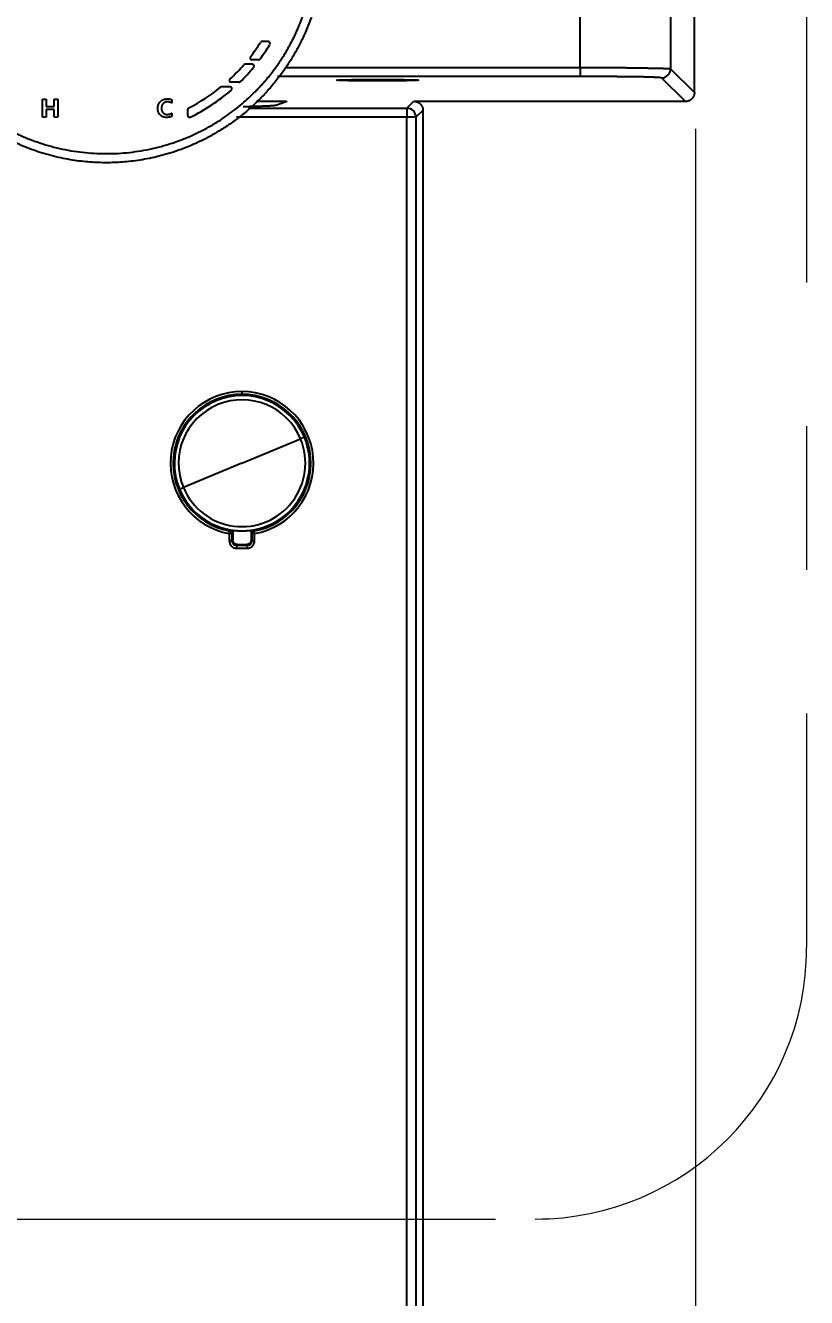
# Model space of a CAD drawing. Extents: x 4885 to 9138, y -729 to 2388.
# Drawn here: x 6339.5 to 6425.8, y 15.7 to 156.3 of the extents above; entities that cross this region are included whole.
import ezdxf

# ---------------------------------------------------------------- set-up
doc = ezdxf.new("R2010")
doc.units = 0
doc.header["$LTSCALE"] = 10
doc.header["$MEASUREMENT"] = 0
doc.header["$PDMODE"] = 3
doc.header["$PDSIZE"] = -10
doc.linetypes.add('CENTER2', pattern=[28.575, 19.05, -3.175, 3.175, -3.175])
doc.layers.get('0').update_dxf_attribs({"linetype": 'CONTINUOUS'})
doc.layers.get('DEFPOINTS').update_dxf_attribs({"linetype": 'CONTINUOUS'})
doc.layers.add('Cneter', color=1, linetype='CENTER2', lineweight=13)
doc.styles.add('Daelim Dimension', font='NanumGothic.ttf')
doc.dimstyles.new('DEFAULT', dxfattribs={"dimscale": 2, "dimtxt": 2, "dimasz": 2, "dimexe": 0, "dimexo": 2, "dimgap": 1, "dimtad": 1, "dimdec": 1, "dimzin": 9, "dimdsep": 46, "dimtxsty": 'Daelim Dimension', "dimcen": 0.5, "dimclrd": 252, "dimclre": 252, "dimclrt": 3, "dimadec": 1, "dimazin": 0, "dimtfac": 1, "dimtdec": 1, "dimtix": 1, "dimtmove": 0, "dimatfit": 3, "dimfxl": 1, "dimtolj": 1, "dimtzin": 1, "dimlwd": 9, "dimlwe": 9, "dimarcsym": 0})

# ---------------------------------------------------------------- blocks, each defined once
blk = doc.blocks.new('*D57')
at = {"color": 5, "lineweight": 9, "ltscale": 0.5, "transparency": 16777216}
for p, q in [((5963.54, 144.9), (5963.54, -301.55)), ((6413.54, 144.9), (6413.54, -301.55)), ((5971.54, -299.55), (6405.54, -299.55))]:
    blk.add_line(p, q, dxfattribs=at)
at = {"color": 5, "ltscale": 0.5, "transparency": 16777216}
for points in [[(5971.54, -298.21), (5971.54, -300.88), (5963.54, -299.55)], [(6405.54, -298.21), (6405.54, -300.88), (6413.54, -299.55)]]:
    blk.add_solid(points, dxfattribs=at)
at = {"layer": 'DEFPOINTS', "color": 0, "ltscale": 0.5, "transparency": 16777216}
for p in [(5963.54, 148.9), (6413.54, 148.9), (6413.54, -299.55)]:
    blk.add_point(p, dxfattribs=at)
at = {"color": 7, "ltscale": 0.5, "transparency": 16777216, "insert": (6188.54, -286.69), "char_height": 20, "attachment_point": 5, "style": 'Daelim Dimension'}
blk.add_mtext('\\A1;450', dxfattribs=at)

msp = doc.modelspace()

# ---------------------------------------------------------------- linework, layer by layer
at = {"color": 7, "linetype": 'Continuous', "lineweight": 25}
for p, q in [((6413.43, 148.9), (6413.43, 239.69)), ((6400.81, 151.67), (6400.81, 225.71)), ((6410.8, 225.86), (6410.8, 151.52)), ((6366.33, 154.53), (6365.63, 154.53)), ((6364.56, 152.03), (6363.77, 152.03)), ((6365.26, 152.53), (6364.51, 152.53)), ((6400.81, 150.67), (6367.36, 150.67)), ((6368.15, 151.67), (6400.81, 151.67)), ((6400.81, 151.67), (6400.81, 150.67)), ((6412.43, 147.9), (6409.8, 150.52)), ((6410.8, 151.52), (6413.43, 148.9)), ((6362.12, 149.53), (6361.18, 149.53)), ((6363.09, 150.03), (6362.22, 150.03)), ((6341.4, 146.17), (6341.4, 148.17)), ((6341.4, 148.17), (6341.79, 148.17)), ((6341.79, 148.17), (6341.79, 147.35)), ((6342.68, 147.35), (6342.68, 148.17)), ((6342.68, 148.17), (6343.07, 148.17)), ((6343.07, 148.17), (6343.07, 146.17)), ((6355.66, 148.12), (6355.66, 147.73)), ((6368.32, 147.9), (6365.05, 147.9)), ((6367.18, 147.51), (6368.43, 147.93)), ((6381.66, 147.16), (6382.43, 147.93)), ((6412.43, 147.9), (6382.5, 147.9)), ((6341.79, 147.35), (6342.68, 147.35)), ((6342.68, 147.02), (6341.79, 147.02)), ((6341.79, 147.02), (6341.79, 146.17)), ((6342.68, 146.17), (6342.68, 147.02)), ((6355.66, 146.62), (6355.66, 146.26)), ((6357.43, 146.36), (6357.43, 147.03)), ((6364.11, 147.16), (6381.66, 147.16)), ((6381.66, 147.16), (6381.66, 146.16)), ((6383.43, 146.93), (6382.66, 146.16)), ((6383.43, 146.93), (6383.43, -202.07)), ((6341.79, 146.17), (6341.4, 146.17)), ((6343.07, 146.17), (6342.68, 146.17)), ((6381.66, 146.16), (6362.84, 146.16)), ((6382.66, 146.16), (6381.66, 146.16)), ((6381.66, -160.59), (6381.66, 146.16)), ((6382.66, 146.16), (6382.66, -160.59)), ((6363.43, 115.84), (6363.43, 115.54)), ((6363.43, 115.53), (6363.43, 115.54)), ((6363.43, 107.93), (6369.9, 110.61)), ((6370.33, 110.79), (6369.9, 110.61)), ((6370.35, 110.8), (6370.33, 110.79)), ((6363.43, 107.93), (6356.95, 105.25)), ((6356.5, 105.06), (6356.52, 105.07)), ((6356.52, 105.07), (6356.95, 105.25)), ((6362.03, 100.14), (6362.08, 100.44)), ((6362.33, 100.14), (6362.03, 100.14)), ((6362.03, 100.14), (6362.03, 99.33)), ((6362.04, 100.56), (6362.04, 100.46)), ((6362.33, 99.33), (6362.33, 100.14)), ((6362.34, 100.16), (6362.34, 100.51)), ((6362.43, 100.5), (6362.43, 99.43)), ((6364.43, 100.5), (6364.43, 99.43)), ((6364.51, 100.51), (6364.51, 100.16)), ((6364.82, 100.14), (6364.52, 100.14)), ((6364.52, 100.14), (6364.52, 99.33)), ((6364.82, 100.14), (6364.77, 100.44)), ((6364.81, 100.46), (6364.81, 100.56)), ((6364.82, 99.33), (6364.82, 100.14)), ((6362.33, 99.33), (6362.03, 99.33)), ((6362.43, 99.43), (6362.33, 99.33)), ((6362.83, 98.83), (6362.93, 98.93)), ((6364.02, 98.83), (6362.83, 98.83)), ((6362.83, 98.83), (6362.83, 98.53)), ((6362.83, 98.53), (6364.02, 98.53)), ((6362.93, 98.93), (6363.93, 98.93)), ((6363.93, 98.93), (6364.02, 98.83)), ((6364.02, 98.83), (6364.02, 98.53)), ((6364.52, 99.33), (6364.43, 99.43)), ((6364.82, 99.33), (6364.52, 99.33))]:
    msp.add_line(p, q, dxfattribs=at)
for centre, radius, start, end in [((6348.43, 165.14), 20.12, 322.344, 327.8473), ((6348.43, 165.14), 21.12, 323.6011, 328.8742), ((6365.63, 154.33), 0.2, 89.985, 147.8473), ((6366.33, 154.33), 0.2, 328.8742, 89.985), ((6348.43, 165.14), 20.12, 312.7816, 319.0643), ((6363.77, 151.83), 0.2, 89.985, 139.0643), ((6364.51, 152.73), 0.2, 142.344, 180), ((6364.51, 152.73), 0.2, 180, 269.985), ((6364.56, 151.83), 0.2, 320.4742, 89.985), ((6365.26, 152.73), 0.2, 269.985, 323.6011), ((6348.43, 165.14), 21.12, 314.5283, 320.4742), ((6348.43, 165.14), 20.12, 296.9256, 308.9007), ((6348.43, 165.14), 21.12, 296.0938, 310.894), ((6361.18, 149.33), 0.2, 89.985, 128.9007), ((6362.22, 150.23), 0.2, 132.7816, 180), ((6362.22, 150.23), 0.2, 180, 269.985), ((6362.12, 149.33), 0.2, 310.894, 89.985), ((6363.09, 150.23), 0.2, 269.985, 314.5283), ((6357.63, 147.03), 0.2, 116.9256, 180), ((6357.63, 146.36), 0.2, 180, 296.0938), ((6363.43, 107.93), 7.91, 90, 259.8118), ((6363.43, 107.93), 7.61, 90, 259.8118), ((6363.43, 107.93), 7.6, 90, 259.5223), ((6363.43, 107.93), 7.5, 22.5, 202.5), ((6363.43, 107.93), 7.47, 22.5, 202.5), ((6363.43, 107.93), 7.91, 280.1882, 90), ((6363.43, 107.93), 7.61, 280.1882, 90), ((6363.43, 107.93), 7.6, 280.4777, 90), ((6363.43, 107.93), 7.01, 22.5, 202.5), ((6363.43, 107.93), 7.5, 202.5, 22.5), ((6363.43, 107.93), 7.47, 202.5, 22.5), ((6363.43, 107.93), 7.01, 202.5, 22.5)]:
    msp.add_arc(centre, radius, start, end, dxfattribs=at)
for centre, major_axis, ratio, start_param, end_param in [((6409.8, 151.52), (0.707, 0.707), 0.999695, 3.927143, 5.497635), ((6381.66, 146.16), (-0.707, 0.707), 0.999695, 3.927143, 5.497635), ((6362.03, 100.14), (0.192, -0.23), 0.999741, 0.874434, 2.267158), ((6364.82, 100.14), (0.192, 0.23), 0.999741, 0.874434, 2.267158)]:
    msp.add_ellipse(centre, major_axis=major_axis, ratio=ratio, start_param=start_param, end_param=end_param, dxfattribs=at)
for points, degree, knots in [([(6348.43, 141.14), (6347.85, 141.14), (6347.25, 141.16), (6346.01, 141.26), (6345.36, 141.33), (6344.02, 141.54), (6343.32, 141.68), (6341.9, 142.03), (6341.18, 142.25), (6340.07, 142.64), (6339.32, 142.93), (6338.19, 143.42), (6337.42, 143.81), (6336.66, 144.22), (6336.28, 144.44), (6335.52, 144.9), (6335.14, 145.15), (6334.39, 145.67), (6334.01, 145.95), (6333.27, 146.53), (6332.9, 146.83), (6332.35, 147.32), (6332.08, 147.56), (6331.77, 147.86), (6331.61, 148.01), (6331.54, 148.09), (6331.5, 148.13), (6331.48, 148.14), (6331.47, 148.16), (6331.46, 148.16), (6331.1, 148.52), (6330.77, 148.88), (6330.12, 149.61), (6329.81, 149.98), (6329.23, 150.73), (6328.95, 151.11), (6328.43, 151.86), (6328.18, 152.24), (6327.71, 153.01), (6327.5, 153.39), (6327.08, 154.15), (6326.7, 154.92), (6326.2, 156.05), (6325.92, 156.8), (6325.53, 157.91), (6325.31, 158.64), (6324.96, 160.06), (6324.82, 160.75), (6324.61, 162.09), (6324.54, 162.73), (6324.45, 163.98), (6324.43, 164.57), (6324.43, 165.14)], 3, [0, 0, 0, 0, 0.0625, 0.0625, 0.125, 0.125, 0.1875, 0.1875, 0.25, 0.25, 0.28125, 0.3125, 0.34375, 0.34375, 0.375, 0.375, 0.40625, 0.40625, 0.4375, 0.4375, 0.46875, 0.46875, 0.484375, 0.492188, 0.496094, 0.498047, 0.499023, 0.499512, 0.499512, 0.5, 0.5, 0.53125, 0.53125, 0.5625, 0.5625, 0.59375, 0.59375, 0.625, 0.625, 0.65625, 0.65625, 0.6875, 0.71875, 0.75, 0.75, 0.8125, 0.8125, 0.875, 0.875, 0.9375, 0.9375, 1, 1, 1, 1]), ([(6372.43, 165.14), (6372.43, 164.57), (6372.41, 163.98), (6372.31, 162.73), (6372.24, 162.09), (6372.03, 160.75), (6371.89, 160.06), (6371.54, 158.64), (6371.32, 157.91), (6370.93, 156.8), (6370.65, 156.06), (6370.15, 154.92), (6369.77, 154.16), (6369.36, 153.4), (6369.14, 153.01), (6368.67, 152.25), (6368.43, 151.87), (6367.9, 151.11), (6367.63, 150.74), (6367.04, 149.99), (6366.74, 149.62), (6366.25, 149.07), (6366.01, 148.8), (6365.71, 148.49), (6365.55, 148.33), (6365.48, 148.25), (6365.44, 148.22), (6365.42, 148.2), (6365.41, 148.19), (6365.05, 147.82), (6364.69, 147.49), (6363.96, 146.84), (6363.59, 146.53), (6362.85, 145.95), (6362.47, 145.68), (6361.72, 145.15), (6361.34, 144.91), (6360.57, 144.44), (6360.19, 144.22), (6359.43, 143.81), (6358.67, 143.43), (6357.54, 142.93), (6356.79, 142.64), (6355.68, 142.25), (6354.95, 142.03), (6353.53, 141.68), (6352.84, 141.54), (6351.49, 141.33), (6350.85, 141.26), (6349.6, 141.16), (6349, 141.14), (6348.43, 141.14)], 3, [0, 0, 0, 0, 0.0625, 0.0625, 0.125, 0.125, 0.1875, 0.1875, 0.25, 0.25, 0.28125, 0.3125, 0.34375, 0.34375, 0.375, 0.375, 0.40625, 0.40625, 0.4375, 0.4375, 0.46875, 0.46875, 0.484375, 0.492187, 0.496094, 0.498047, 0.499023, 0.499023, 0.5, 0.5, 0.53125, 0.53125, 0.5625, 0.5625, 0.59375, 0.59375, 0.625, 0.625, 0.65625, 0.65625, 0.6875, 0.71875, 0.75, 0.75, 0.8125, 0.8125, 0.875, 0.875, 0.9375, 0.9375, 1, 1, 1, 1]), ([(6369.75, 156.3), (6369.75, 156.3), (6369.76, 156.34), (6369.8, 156.43), (6369.85, 156.56), (6369.91, 156.69), (6369.96, 156.82), (6370.01, 156.95), (6370.06, 157.08), (6370.11, 157.21), (6370.16, 157.34), (6370.2, 157.47), (6370.25, 157.6), (6370.3, 157.74), (6370.34, 157.87), (6370.39, 158), (6370.43, 158.13), (6370.47, 158.26), (6370.51, 158.39), (6370.55, 158.53), (6370.59, 158.66), (6370.63, 158.79), (6370.67, 158.92), (6370.71, 159.06), (6370.75, 159.19), (6370.78, 159.32), (6370.82, 159.45), (6370.85, 159.59), (6370.88, 159.72), (6370.92, 159.85), (6370.95, 159.99), (6370.98, 160.12), (6371.01, 160.25), (6371.04, 160.39), (6371.07, 160.52), (6371.1, 160.65), (6371.12, 160.79), (6371.15, 160.92), (6371.17, 161.06), (6371.2, 161.19), (6371.22, 161.33), (6371.24, 161.46), (6371.27, 161.6), (6371.29, 161.73), (6371.31, 161.87), (6371.33, 162), (6371.35, 162.14), (6371.36, 162.27), (6371.38, 162.41), (6371.4, 162.54), (6371.41, 162.68), (6371.43, 162.81), (6371.44, 162.95), (6371.45, 163.09), (6371.46, 163.22), (6371.48, 163.36), (6371.49, 163.5), (6371.5, 163.63), (6371.5, 163.77), (6371.51, 163.91), (6371.52, 164.04), (6371.53, 164.18), (6371.53, 164.32), (6371.53, 164.45), (6371.54, 164.59), (6371.54, 164.73), (6371.54, 164.87), (6371.54, 165), (6371.55, 165.1), (6371.55, 165.14)], 3, [0, 0, 0, 0, 0.000096, 0.015617, 0.031115, 0.046591, 0.062044, 0.077476, 0.092887, 0.108278, 0.123649, 0.139, 0.154333, 0.169647, 0.184944, 0.200223, 0.215486, 0.230732, 0.245963, 0.261179, 0.276381, 0.291568, 0.306743, 0.321904, 0.337053, 0.352191, 0.367317, 0.382432, 0.397538, 0.412634, 0.427721, 0.4428, 0.457871, 0.472934, 0.487991, 0.503042, 0.518087, 0.533128, 0.548164, 0.563196, 0.578225, 0.593251, 0.608274, 0.623297, 0.638318, 0.653339, 0.66836, 0.683382, 0.698404, 0.713429, 0.728456, 0.743486, 0.75852, 0.773558, 0.7886, 0.803648, 0.818701, 0.833761, 0.848828, 0.863902, 0.878984, 0.894075, 0.909175, 0.924285, 0.939405, 0.954536, 0.969679, 0.984833, 1, 1, 1, 1]), ([(6367.76, 152.54), (6367.8, 152.6), (6367.93, 152.8), (6368.14, 153.15), (6368.4, 153.58), (6368.65, 154.01), (6368.88, 154.46), (6369.11, 154.91), (6369.33, 155.36), (6369.54, 155.83), (6369.68, 156.14), (6369.75, 156.3)], 3, [0, 0, 0, 0, 0.050909, 0.16832, 0.285977, 0.403936, 0.522254, 0.640985, 0.760185, 0.879907, 1, 1, 1, 1]), ([(6364.75, 148.85), (6364.75, 148.85), (6364.86, 148.97), (6365.1, 149.21), (6365.44, 149.57), (6365.78, 149.94), (6366.11, 150.32), (6366.42, 150.7), (6366.73, 151.09), (6367.03, 151.49), (6367.32, 151.89), (6367.56, 152.25), (6367.71, 152.46), (6367.76, 152.54)], 3, [0, 0, 0, 0, 0.000107, 0.105323, 0.210251, 0.314941, 0.419442, 0.523807, 0.628086, 0.732329, 0.836589, 0.940915, 1, 1, 1, 1]), ([(6400.81, 151.67), (6400.82, 151.67), (6400.85, 151.67), (6400.9, 151.67), (6400.95, 151.67), (6401, 151.67), (6401.05, 151.67), (6401.1, 151.67), (6401.15, 151.67), (6401.2, 151.67), (6401.25, 151.67), (6401.3, 151.67), (6401.35, 151.67), (6401.4, 151.67), (6401.45, 151.67), (6401.5, 151.67), (6401.55, 151.67), (6401.6, 151.67), (6401.65, 151.67), (6401.7, 151.67), (6401.75, 151.67), (6401.8, 151.67), (6401.86, 151.67), (6401.91, 151.67), (6401.96, 151.67), (6402.01, 151.67), (6402.06, 151.67), (6402.11, 151.67), (6402.17, 151.67), (6402.22, 151.67), (6402.27, 151.67), (6402.32, 151.67), (6402.38, 151.67), (6402.43, 151.67), (6402.48, 151.67), (6402.53, 151.67), (6402.59, 151.67), (6402.64, 151.67), (6402.69, 151.67), (6402.75, 151.67), (6402.8, 151.67), (6402.85, 151.67), (6402.91, 151.67), (6402.96, 151.67), (6403.01, 151.67), (6403.07, 151.67), (6403.12, 151.67), (6403.17, 151.67), (6403.23, 151.66), (6403.28, 151.66), (6403.34, 151.66), (6403.39, 151.66), (6403.44, 151.66), (6403.5, 151.66), (6403.55, 151.66), (6403.61, 151.66), (6403.66, 151.66), (6403.72, 151.66), (6403.77, 151.66), (6403.83, 151.66), (6403.88, 151.66), (6403.93, 151.66), (6403.99, 151.66), (6404.04, 151.66), (6404.1, 151.66), (6404.15, 151.66), (6404.21, 151.66), (6404.26, 151.66), (6404.32, 151.66), (6404.37, 151.66), (6404.43, 151.66), (6404.48, 151.66), (6404.54, 151.66), (6404.59, 151.66), (6404.65, 151.66), (6404.7, 151.66), (6404.76, 151.66), (6404.81, 151.66), (6404.87, 151.65), (6404.92, 151.65), (6404.98, 151.65), (6405.03, 151.65), (6405.09, 151.65), (6405.14, 151.65), (6405.2, 151.65), (6405.25, 151.65), (6405.31, 151.65), (6405.36, 151.65), (6405.41, 151.65), (6405.47, 151.65), (6405.52, 151.65), (6405.58, 151.65), (6405.63, 151.65), (6405.69, 151.65), (6405.74, 151.65), (6405.8, 151.65), (6405.85, 151.65), (6405.9, 151.65), (6405.96, 151.64), (6406.01, 151.64), (6406.07, 151.64), (6406.12, 151.64), (6406.17, 151.64), (6406.23, 151.64), (6406.28, 151.64), (6406.33, 151.64), (6406.39, 151.64), (6406.44, 151.64), (6406.49, 151.64), (6406.55, 151.64), (6406.6, 151.64), (6406.65, 151.64), (6406.71, 151.64), (6406.76, 151.64), (6406.81, 151.64), (6406.86, 151.63), (6406.91, 151.63), (6406.97, 151.63), (6407.02, 151.63), (6407.07, 151.63), (6407.12, 151.63), (6407.17, 151.63), (6407.22, 151.63), (6407.27, 151.63), (6407.33, 151.63), (6407.38, 151.63), (6407.43, 151.63), (6407.48, 151.63), (6407.53, 151.63), (6407.58, 151.63), (6407.63, 151.62), (6407.68, 151.62), (6407.73, 151.62), (6407.77, 151.62), (6407.82, 151.62), (6407.87, 151.62), (6407.92, 151.62), (6407.97, 151.62), (6408.02, 151.62), (6408.06, 151.62), (6408.11, 151.62), (6408.16, 151.62), (6408.21, 151.62), (6408.25, 151.61), (6408.3, 151.61), (6408.35, 151.61), (6408.39, 151.61), (6408.44, 151.61), (6408.48, 151.61), (6408.53, 151.61), (6408.57, 151.61), (6408.62, 151.61), (6408.66, 151.61), (6408.7, 151.61), (6408.75, 151.61), (6408.79, 151.6), (6408.83, 151.6), (6408.88, 151.6), (6408.92, 151.6), (6408.96, 151.6), (6409, 151.6), (6409.04, 151.6), (6409.08, 151.6), (6409.12, 151.6), (6409.17, 151.6), (6409.2, 151.6), (6409.24, 151.6), (6409.28, 151.59), (6409.32, 151.59), (6409.36, 151.59), (6409.4, 151.59), (6409.44, 151.59), (6409.47, 151.59), (6409.51, 151.59), (6409.55, 151.59), (6409.58, 151.59), (6409.62, 151.59), (6409.65, 151.58), (6409.69, 151.58), (6409.72, 151.58), (6409.76, 151.58), (6409.79, 151.58), (6409.82, 151.58), (6409.85, 151.58), (6409.89, 151.58), (6409.92, 151.58), (6409.95, 151.58), (6409.98, 151.57), (6410.01, 151.57), (6410.04, 151.57), (6410.07, 151.57), (6410.1, 151.57), (6410.13, 151.57), (6410.15, 151.57), (6410.18, 151.57), (6410.21, 151.57), (6410.23, 151.56), (6410.26, 151.56), (6410.28, 151.56), (6410.31, 151.56), (6410.33, 151.56), (6410.36, 151.56), (6410.38, 151.56), (6410.4, 151.56), (6410.42, 151.56), (6410.44, 151.55), (6410.47, 151.55), (6410.49, 151.55), (6410.51, 151.55), (6410.52, 151.55), (6410.54, 151.55), (6410.56, 151.55), (6410.58, 151.55), (6410.59, 151.55), (6410.61, 151.54), (6410.63, 151.54), (6410.64, 151.54), (6410.66, 151.54), (6410.67, 151.54), (6410.68, 151.54), (6410.69, 151.54), (6410.71, 151.54), (6410.72, 151.53), (6410.73, 151.53), (6410.74, 151.53), (6410.75, 151.53), (6410.76, 151.53), (6410.76, 151.53), (6410.77, 151.53), (6410.78, 151.53), (6410.78, 151.52), (6410.79, 151.52), (6410.79, 151.52), (6410.8, 151.52), (6410.8, 151.52), (6410.8, 151.52), (6410.8, 151.52), (6410.8, 151.52)], 3, [0, 0, 0, 0, 0.003131, 0.006272, 0.009422, 0.012582, 0.015752, 0.018931, 0.02212, 0.025318, 0.028526, 0.031744, 0.034971, 0.038208, 0.041454, 0.04471, 0.047976, 0.051251, 0.054536, 0.05783, 0.061134, 0.064448, 0.067771, 0.071104, 0.074447, 0.077799, 0.081161, 0.084532, 0.087913, 0.091303, 0.094703, 0.098113, 0.101533, 0.104961, 0.1084, 0.111848, 0.115306, 0.118773, 0.12225, 0.125737, 0.129233, 0.132739, 0.136254, 0.139779, 0.143314, 0.146858, 0.150412, 0.153976, 0.157549, 0.161131, 0.164724, 0.168326, 0.171937, 0.175558, 0.179189, 0.182829, 0.186479, 0.190139, 0.193808, 0.197487, 0.201175, 0.204873, 0.208581, 0.212298, 0.216025, 0.219761, 0.223507, 0.227263, 0.231028, 0.234803, 0.238587, 0.242381, 0.246185, 0.249998, 0.253821, 0.257653, 0.261496, 0.265347, 0.269209, 0.273079, 0.27696, 0.28085, 0.28475, 0.288659, 0.292578, 0.296507, 0.300445, 0.304393, 0.30835, 0.312317, 0.316294, 0.32028, 0.324276, 0.328281, 0.332296, 0.336321, 0.340355, 0.344399, 0.348453, 0.352516, 0.356588, 0.360671, 0.364763, 0.368864, 0.372975, 0.377096, 0.381226, 0.385366, 0.389516, 0.393675, 0.397844, 0.402022, 0.40621, 0.410408, 0.414615, 0.418832, 0.423059, 0.427295, 0.43154, 0.435796, 0.44006, 0.444335, 0.448619, 0.452913, 0.457216, 0.461529, 0.465852, 0.470184, 0.474526, 0.478877, 0.483238, 0.487608, 0.491989, 0.496379, 0.500778, 0.505187, 0.509606, 0.514034, 0.518472, 0.522919, 0.527376, 0.531843, 0.536319, 0.540805, 0.545301, 0.549806, 0.554321, 0.558845, 0.563379, 0.567922, 0.572476, 0.577038, 0.581611, 0.586193, 0.590784, 0.595386, 0.599996, 0.604617, 0.609247, 0.613887, 0.618536, 0.623195, 0.627863, 0.632541, 0.637229, 0.641926, 0.646633, 0.65135, 0.656076, 0.660812, 0.665557, 0.670312, 0.675077, 0.679851, 0.684635, 0.689428, 0.694231, 0.699044, 0.703866, 0.708698, 0.713539, 0.718391, 0.723251, 0.728122, 0.733001, 0.737891, 0.74279, 0.747699, 0.752617, 0.757545, 0.762483, 0.76743, 0.772387, 0.777353, 0.782329, 0.787315, 0.79231, 0.797315, 0.802329, 0.807353, 0.812387, 0.81743, 0.822483, 0.827546, 0.832618, 0.8377, 0.842791, 0.847892, 0.853002, 0.858123, 0.863252, 0.868392, 0.873541, 0.878699, 0.883868, 0.889045, 0.894233, 0.89943, 0.904637, 0.909853, 0.915079, 0.920314, 0.925559, 0.930814, 0.936078, 0.941352, 0.946636, 0.951929, 0.957232, 0.962544, 0.967866, 0.973198, 0.978539, 0.98389, 0.98925, 0.99462, 1, 1, 1, 1]), ([(6409.8, 150.52), (6409.79, 150.53), (6409.42, 150.56), (6408.73, 150.59), (6407.74, 150.62), (6406.49, 150.64), (6405.03, 150.65), (6404.21, 150.66), (6403.4, 150.67), (6401.68, 150.67), (6400.81, 150.67)], 2, [0, 0, 0, 0.125, 0.25, 0.375, 0.5, 0.625, 0.75, 0.75, 0.875, 1, 1, 1]), ([(6339.57, 143.89), (6339.98, 143.73), (6340.78, 143.42), (6342.02, 143.03), (6343.26, 142.71), (6344.53, 142.46), (6345.8, 142.28), (6347.09, 142.17), (6348.39, 142.13), (6349.7, 142.16), (6350.99, 142.27), (6352.28, 142.45), (6353.55, 142.7), (6354.8, 143.02), (6356.04, 143.41), (6357.17, 143.84), (6358.19, 144.28), (6359.09, 144.73), (6359.98, 145.21), (6360.83, 145.72), (6361.67, 146.27), (6362.47, 146.86), (6363.26, 147.49), (6364.02, 148.15), (6364.51, 148.61), (6364.75, 148.85)], 3, [0, 0, 0, 0, 0.047857, 0.09538, 0.142686, 0.189925, 0.237245, 0.284796, 0.332725, 0.380831, 0.428574, 0.476103, 0.523569, 0.571125, 0.618921, 0.667106, 0.704417, 0.741485, 0.778379, 0.815169, 0.851925, 0.888718, 0.925618, 0.962696, 1, 1, 1, 1]), ([(6354.12, 147.13), (6354.12, 147.17), (6354.12, 147.25), (6354.14, 147.36), (6354.16, 147.46), (6354.19, 147.56), (6354.23, 147.65), (6354.28, 147.74), (6354.35, 147.83), (6354.41, 147.9), (6354.49, 147.97), (6354.57, 148.03), (6354.66, 148.09), (6354.75, 148.13), (6354.85, 148.16), (6354.95, 148.18), (6355.06, 148.2), (6355.14, 148.2), (6355.17, 148.2)], 3, [0, 0, 0, 0, 0.068227, 0.133799, 0.19706, 0.258943, 0.319541, 0.379969, 0.440706, 0.502323, 0.564067, 0.624369, 0.684418, 0.744681, 0.805506, 0.868069, 0.932725, 1, 1, 1, 1]), ([(6355.2, 147.87), (6355.17, 147.87), (6355.13, 147.87), (6355.05, 147.86), (6354.99, 147.84), (6354.93, 147.82), (6354.87, 147.79), (6354.81, 147.76), (6354.76, 147.72), (6354.71, 147.67), (6354.67, 147.62), (6354.63, 147.57), (6354.6, 147.51), (6354.58, 147.45), (6354.56, 147.38), (6354.54, 147.31), (6354.53, 147.24), (6354.53, 147.19), (6354.53, 147.16)], 3, [0, 0, 0, 0, 0.067473, 0.132136, 0.194167, 0.254526, 0.314018, 0.372891, 0.432174, 0.492537, 0.553376, 0.61353, 0.673849, 0.734946, 0.797758, 0.862495, 0.929613, 1, 1, 1, 1]), ([(6355.17, 148.2), (6355.2, 148.2), (6355.24, 148.2), (6355.31, 148.2), (6355.38, 148.19), (6355.44, 148.18), (6355.5, 148.17), (6355.55, 148.15), (6355.61, 148.14), (6355.64, 148.12), (6355.66, 148.12)], 3, [0, 0, 0, 0, 0.143589, 0.280942, 0.413044, 0.540229, 0.661871, 0.778463, 0.890958, 1, 1, 1, 1]), ([(6355.66, 147.73), (6355.64, 147.74), (6355.61, 147.76), (6355.55, 147.79), (6355.5, 147.82), (6355.44, 147.83), (6355.38, 147.85), (6355.32, 147.86), (6355.26, 147.87), (6355.22, 147.87), (6355.2, 147.87)], 3, [0, 0, 0, 0, 0.124329, 0.247103, 0.370138, 0.493077, 0.616869, 0.741995, 0.869251, 1, 1, 1, 1]), ([(6355.09, 146.15), (6355.06, 146.15), (6354.99, 146.15), (6354.88, 146.16), (6354.79, 146.18), (6354.69, 146.21), (6354.61, 146.25), (6354.53, 146.3), (6354.45, 146.35), (6354.38, 146.42), (6354.32, 146.49), (6354.27, 146.56), (6354.22, 146.64), (6354.19, 146.73), (6354.16, 146.82), (6354.14, 146.92), (6354.12, 147.03), (6354.12, 147.1), (6354.12, 147.13)], 3, [0, 0, 0, 0, 0.069255, 0.135385, 0.199082, 0.260525, 0.320438, 0.379573, 0.438787, 0.498479, 0.558401, 0.617579, 0.677131, 0.737647, 0.799423, 0.86337, 0.930232, 1, 1, 1, 1]), ([(6354.53, 147.16), (6354.53, 147.14), (6354.53, 147.09), (6354.54, 147.02), (6354.55, 146.95), (6354.57, 146.88), (6354.6, 146.82), (6354.63, 146.77), (6354.66, 146.71), (6354.7, 146.67), (6354.75, 146.62), (6354.8, 146.59), (6354.85, 146.55), (6354.91, 146.53), (6354.97, 146.51), (6355.03, 146.49), (6355.1, 146.48), (6355.14, 146.48), (6355.17, 146.48)], 3, [0, 0, 0, 0, 0.071841, 0.140241, 0.20607, 0.269385, 0.330867, 0.391517, 0.451464, 0.511359, 0.571049, 0.629862, 0.687952, 0.746895, 0.806912, 0.868793, 0.932738, 1, 1, 1, 1]), ([(6355.66, 146.26), (6355.64, 146.25), (6355.6, 146.23), (6355.54, 146.21), (6355.48, 146.19), (6355.41, 146.18), (6355.34, 146.16), (6355.26, 146.16), (6355.18, 146.15), (6355.12, 146.15), (6355.09, 146.15)], 3, [0, 0, 0, 0, 0.106826, 0.217695, 0.333404, 0.454253, 0.581507, 0.714071, 0.853717, 1, 1, 1, 1]), ([(6355.17, 146.48), (6355.19, 146.48), (6355.23, 146.48), (6355.3, 146.49), (6355.36, 146.5), (6355.43, 146.52), (6355.49, 146.53), (6355.55, 146.56), (6355.6, 146.58), (6355.64, 146.61), (6355.66, 146.62)], 3, [0, 0, 0, 0, 0.130229, 0.257904, 0.383502, 0.507729, 0.630264, 0.75343, 0.87612, 1, 1, 1, 1]), ([(6335.77, 145.89), (6335.89, 145.81), (6336.37, 145.51), (6337.23, 145), (6338.38, 144.41), (6339.17, 144.06), (6339.57, 143.89), (6339.57, 143.89)], 3, [0, 0, 0, 0, 0.096593, 0.395827, 0.696591, 0.99981, 1, 1, 1, 1]), ([(6362.09, 100.45), (6362.09, 100.44), (6362.08, 100.44), (6362.08, 100.44), (6362.08, 100.44), (6362.08, 100.44)], 3, [0, 0, 0, 0, 0.846009, 0.846009, 1, 1, 1, 1]), ([(6362.34, 100.16), (6362.34, 100.16), (6362.34, 100.16), (6362.34, 100.17), (6362.34, 100.19), (6362.34, 100.2), (6362.33, 100.22), (6362.33, 100.25), (6362.31, 100.28), (6362.3, 100.31), (6362.28, 100.33), (6362.26, 100.35), (6362.25, 100.37), (6362.22, 100.39), (6362.21, 100.4), (6362.19, 100.41), (6362.18, 100.42), (6362.17, 100.42), (6362.15, 100.43), (6362.14, 100.43), (6362.13, 100.44), (6362.12, 100.44), (6362.1, 100.45), (6362.09, 100.45), (6362.09, 100.45)], 3, [0, 0, 0, 0, 0.018538, 0.046069, 0.082737, 0.128722, 0.184222, 0.249431, 0.345817, 0.42912, 0.498879, 0.567942, 0.632733, 0.693196, 0.749329, 0.779622, 0.809281, 0.838314, 0.866729, 0.894536, 0.921749, 0.948384, 0.97446, 1, 1, 1, 1]), ([(6364.77, 100.44), (6364.77, 100.44), (6364.76, 100.44), (6364.76, 100.45), (6364.76, 100.45), (6364.76, 100.45)], 3, [0, 0, 0, 0, 0.846009, 0.846009, 1, 1, 1, 1])]:
    msp.add_open_spline(points, degree=degree, knots=knots, dxfattribs=at)
for points, weights in [([(6373.93, 150.26), (6373.93, 150.42), (6382.93, 150.42), (6382.93, 150.26)], [1, 0.333333333333, 0.333333333333, 1]), ([(6382.93, 150.26), (6382.93, 150.1), (6373.93, 150.1), (6373.93, 150.26)], [1, 0.333333333333, 0.333333333333, 1]), ([(6382.43, 147.93), (6383.01, 147.93), (6383.43, 147.52), (6383.43, 146.93)], [1, 0.804809640383, 0.804809640383, 1]), ([(6413.43, 148.9), (6413.43, 148.31), (6413.01, 147.9), (6412.43, 147.9)], [1, 0.804809640383, 0.804809640383, 1]), ([(6363.55, 147.36), (6365.8, 147.4), (6367.01, 147.46), (6367.18, 147.51)], [0.864823055746, 0.874816134541, 0.919875115959, 1]), ([(6362.03, 99.33), (6362.03, 98.86), (6362.36, 98.53), (6362.83, 98.53)], [1, 0.804809640383, 0.804809640383, 1]), ([(6362.93, 98.93), (6362.63, 98.93), (6362.43, 99.14), (6362.43, 99.43)], [1, 0.804809640383, 0.804809640383, 1]), ([(6364.43, 99.43), (6364.43, 99.14), (6364.22, 98.93), (6363.93, 98.93)], [1, 0.804809640382, 0.804809640382, 1]), ([(6364.02, 98.53), (6364.49, 98.53), (6364.82, 98.86), (6364.82, 99.33)], [1, 0.804809640383, 0.804809640383, 1])]:
    msp.add_rational_spline(points, weights, degree=3, dxfattribs=at)
for points in [[(6362.04, 100.46), (6362.06, 100.45), (6362.07, 100.45), (6362.09, 100.45)], [(6362.33, 100.14), (6362.33, 100.15), (6362.34, 100.15), (6362.34, 100.16)], [(6364.51, 100.16), (6364.51, 100.15), (6364.52, 100.15), (6364.52, 100.14)], [(6362.83, 98.83), (6362.55, 98.83), (6362.33, 99.06), (6362.33, 99.33)], [(6364.52, 99.33), (6364.52, 99.06), (6364.3, 98.83), (6364.02, 98.83)]]:
    msp.add_open_spline(points, degree=3, dxfattribs=at)
at = {"layer": 'Cneter', "lineweight": 5, "ltscale": 0.5}
for p, q in [((6425.82, 223.14), (6425.82, 54.38)), ((6296.19, 24.38), (6395.82, 24.38))]:
    msp.add_line(p, q, dxfattribs=at)
msp.add_arc((6395.82, 54.38), 30, 270, 0, dxfattribs=at)

# ---------------------------------------------------------------- dimensions: what is measured, and where the dimension line sits
at = {"color": 5, "ltscale": 0.5}
dim = msp.add_linear_dim(base=(6413.54, -299.55), p1=(5963.54, 148.9), p2=(6413.54, 148.9), dimstyle='DEFAULT', override={"dimtxt": 10, "dimasz": 4, "dimexe": 1, "dimdec": 0, "dimclrd": 5, "dimclre": 5, "dimclrt": 7}, dxfattribs=at)
dim.commit()
dim.dimension.update_dxf_attribs({"geometry": '*D57', "text_midpoint": (6188.54, -299.55), "dimtype": 160})

doc.saveas('drawing.dxf')
